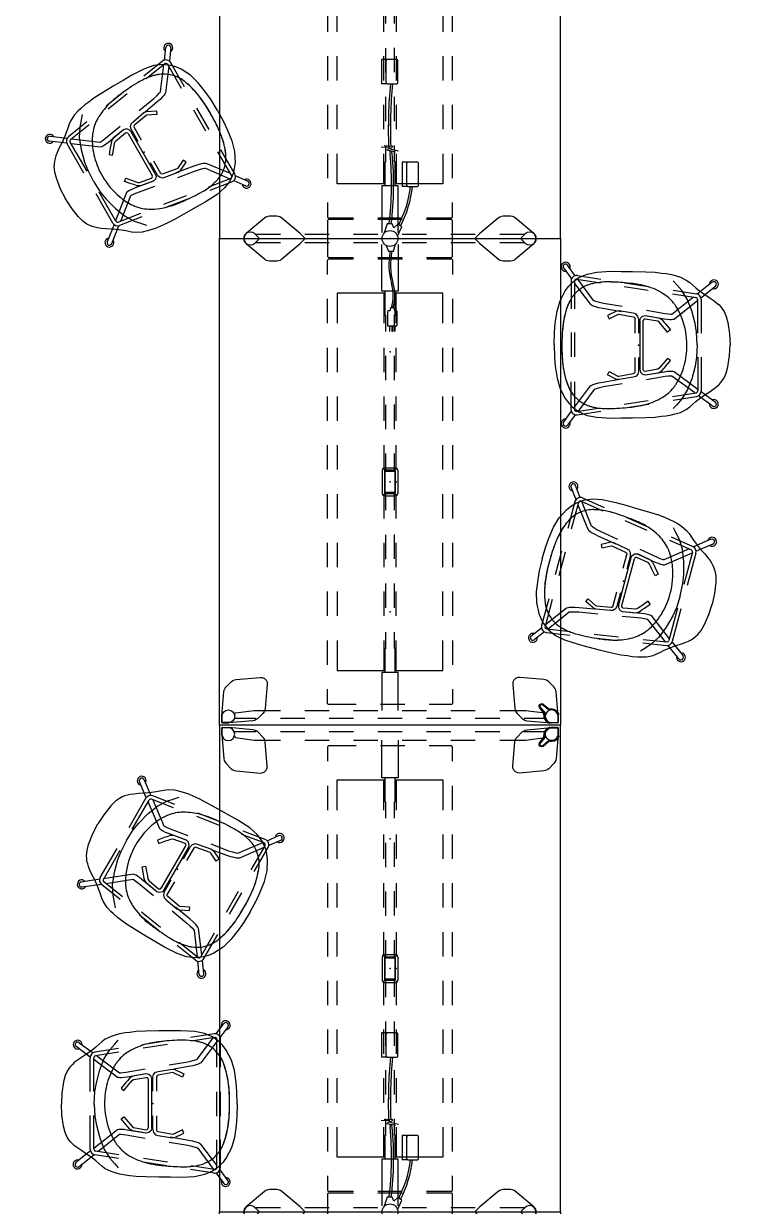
# Model space of a CAD drawing. Header units: inches. Extents: x 0 to 1034, y 3 to 471.
# Drawn here: x 484.5 to 571.9, y 208.6 to 354.1 of the extents above; entities that cross this region are included whole.
import ezdxf

# ---------------------------------------------------------------- set-up
doc = ezdxf.new("R2010")
doc.units = ezdxf.units.IN
doc.header["$MEASUREMENT"] = 0
for name, color, linetype in [('ELEC', 1, 'Continuous'), ('SEAT', 5, 'Continuous'), ('TABLE', 6, 'Continuous'), ('TABLE-ELEC', 1, 'Continuous'), ('TABLE-HIDDEN', 6, 'Continuous')]:
    doc.layers.add(name, color=color, linetype=linetype)

# ---------------------------------------------------------------- blocks, each defined once
blk = doc.blocks.new('phz460s_4242120l_0p')
at = {"layer": 'TABLE'}
for p, q in [((0, 0), (0, -42)), ((59.88, 0), (0, 0)), ((59.88, -42), (59.88, 0)), ((59.88, 0), (119.75, 0)), ((119.75, 0), (119.75, -42)), ((0, -42), (59.88, -42)), ((119.75, -42), (59.88, -42))]:
    blk.add_line(p, q, dxfattribs=at)
for p in [(0, 0), (59.88, 0), (119.75, 0), (0, -42), (59.88, -42), (119.75, -42)]:
    blk.add_point(p, dxfattribs=at)
at = {"layer": 'TABLE-ELEC'}
for p in [(13.96, -21), (29.94, -21), (45.92, -21), (73.83, -21), (89.81, -21), (105.79, -21)]:
    blk.add_point(p, dxfattribs=at)
at = {"layer": 'TABLE-HIDDEN'}
for p, q in [((0.29, -0.4), (0.3, -0.34)), ((0.29, -0.4), (0.29, -1.1)), ((0.29, -1.1), (0.29, -1.17)), ((0.55, -4.11), (0.29, -1.17)), ((0.3, -0.34), (0.34, -0.3)), ((0.32, -0.39), (0.35, -0.35)), ((0.32, -0.43), (0.32, -0.39)), ((0.32, -1.1), (0.32, -0.43)), ((0.38, -1.4), (0.32, -1.1)), ((0.34, -0.3), (0.4, -0.29)), ((0.35, -0.35), (0.39, -0.32)), ((0.55, -1.66), (0.38, -1.4)), ((0.39, -0.32), (0.43, -0.31)), ((1.1, -0.29), (0.4, -0.29)), ((0.43, -0.31), (1.1, -0.31)), ((1.17, -0.29), (1.1, -0.29)), ((1.1, -0.31), (1.4, -0.37)), ((1.17, -0.29), (4.11, -0.55)), ((1.4, -0.37), (1.66, -0.55)), ((1.66, -0.55), (1.83, -0.8)), ((1.83, -1.4), (1.66, -1.66)), ((1.83, -0.8), (1.89, -1.1)), ((1.89, -1.1), (1.83, -1.4)), ((4.11, -0.55), (4.33, -0.59)), ((4.33, -0.59), (4.54, -0.69)), ((4.54, -0.69), (4.72, -0.83)), ((4.72, -0.83), (5.35, -1.46)), ((115.03, -0.83), (114.4, -1.46)), ((115.21, -0.69), (115.03, -0.83)), ((115.42, -0.59), (115.21, -0.69)), ((115.64, -0.55), (115.42, -0.59)), ((118.58, -0.29), (115.64, -0.55)), ((117.92, -0.8), (117.86, -1.1)), ((117.86, -1.1), (117.92, -1.4)), ((118.09, -0.55), (117.92, -0.8)), ((117.92, -1.4), (118.09, -1.66)), ((118.35, -0.37), (118.09, -0.55)), ((118.65, -0.31), (118.35, -0.37)), ((118.58, -0.29), (118.65, -0.29)), ((118.65, -0.29), (119.35, -0.29)), ((119.32, -0.31), (118.65, -0.31)), ((119.2, -4.11), (119.46, -1.17)), ((119.2, -1.66), (119.37, -1.4)), ((119.36, -0.32), (119.32, -0.31)), ((119.41, -0.3), (119.35, -0.29)), ((119.4, -0.35), (119.36, -0.32)), ((119.37, -1.4), (119.43, -1.1)), ((119.43, -0.39), (119.4, -0.35)), ((119.45, -0.34), (119.41, -0.3)), ((119.43, -0.43), (119.43, -0.39)), ((119.43, -1.1), (119.43, -0.43)), ((119.46, -0.4), (119.45, -0.34)), ((119.46, -0.4), (119.46, -1.1)), ((119.46, -1.1), (119.46, -1.17)), ((0.8, -1.83), (0.55, -1.66)), ((1.1, -1.89), (0.8, -1.83)), ((0.82, -1.83), (0.82, -4.5)), ((1.4, -1.83), (1.1, -1.89)), ((1.37, -1.86), (1.33, -1.85)), ((1.38, -1.88), (1.37, -1.86)), ((1.41, -1.88), (1.38, -1.88)), ((1.66, -1.66), (1.4, -1.83)), ((1.48, -1.9), (1.41, -1.88)), ((1.51, -1.96), (1.48, -1.9)), ((1.82, -4.27), (1.51, -1.96)), ((5.35, -1.46), (5.49, -1.64)), ((5.49, -1.64), (5.58, -1.85)), ((5.58, -1.85), (5.63, -2.07)), ((5.63, -2.07), (5.89, -5)), ((114.12, -2.07), (113.86, -5)), ((114.17, -1.85), (114.12, -2.07)), ((114.26, -1.64), (114.17, -1.85)), ((114.4, -1.46), (114.26, -1.64)), ((117.93, -4.27), (118.24, -1.96)), ((118.09, -1.66), (118.35, -1.83)), ((118.24, -1.96), (118.27, -1.9)), ((118.27, -1.9), (118.34, -1.88)), ((118.34, -1.88), (118.37, -1.88)), ((118.35, -1.83), (118.65, -1.89)), ((118.37, -1.88), (118.38, -1.86)), ((118.38, -1.86), (118.42, -1.85)), ((118.65, -1.89), (118.95, -1.83)), ((118.93, -1.83), (118.93, -4.5)), ((118.95, -1.83), (119.2, -1.66)), ((0.59, -4.33), (0.55, -4.11)), ((0.69, -4.54), (0.59, -4.33)), ((1.82, -7.5), (1.82, -4.27)), ((59.25, -3.28), (57.36, -5.54)), ((59.15, -3.51), (59.09, -3.81)), ((59.09, -3.81), (59.15, -4.11)), ((59.32, -3.25), (59.15, -3.51)), ((59.15, -4.11), (59.32, -4.37)), ((59.47, -3.1), (59.25, -3.28)), ((59.57, -3.08), (59.32, -3.25)), ((59.73, -3), (59.47, -3.1)), ((59.88, -3.02), (59.57, -3.08)), ((60.02, -3), (59.73, -3)), ((60.18, -3.08), (59.88, -3.02)), ((60.28, -3.1), (60.02, -3)), ((60.43, -3.25), (60.18, -3.08)), ((60.5, -3.28), (60.28, -3.1)), ((60.6, -3.51), (60.43, -3.25)), ((60.43, -4.37), (60.6, -4.11)), ((62.39, -5.54), (60.5, -3.28)), ((60.66, -3.81), (60.6, -3.51)), ((60.6, -4.11), (60.66, -3.81)), ((117.93, -7.5), (117.93, -4.27)), ((117.93, -7.5), (117.93, -4.27)), ((119.06, -4.54), (119.16, -4.33)), ((119.16, -4.33), (119.2, -4.11)), ((0.83, -4.72), (0.69, -4.54)), ((1.46, -5.34), (0.83, -4.72)), ((1.64, -5.49), (1.46, -5.34)), ((1.85, -5.58), (1.64, -5.49)), ((2.07, -5.63), (1.85, -5.58)), ((5, -5.89), (2.07, -5.63)), ((5.54, -5.74), (5.28, -5.86)), ((5.74, -5.54), (5.54, -5.74)), ((5.86, -5.28), (5.74, -5.54)), ((5.89, -5), (5.86, -5.28)), ((57.23, -5.73), (57.15, -5.94)), ((57.36, -5.54), (57.23, -5.73)), ((59.32, -4.37), (59.79, -4.84)), ((59.44, -4.49), (59.37, -4.49)), ((59.37, -4.49), (59.37, -7.5)), ((59.79, -4.84), (59.83, -4.86)), ((59.83, -4.86), (59.88, -4.87)), ((59.88, -4.87), (59.92, -4.86)), ((59.92, -4.86), (59.96, -4.84)), ((59.96, -4.84), (60.43, -4.37)), ((60.38, -4.49), (60.31, -4.49)), ((60.38, -7.5), (60.38, -4.49)), ((62.52, -5.73), (62.39, -5.54)), ((62.6, -5.94), (62.52, -5.73)), ((113.86, -5), (113.89, -5.28)), ((113.89, -5.28), (114.01, -5.54)), ((114.01, -5.54), (114.21, -5.74)), ((114.21, -5.74), (114.47, -5.86)), ((114.75, -5.89), (117.68, -5.63)), ((117.68, -5.63), (117.9, -5.58)), ((117.9, -5.58), (118.11, -5.49)), ((118.11, -5.49), (118.29, -5.34)), ((118.29, -5.34), (118.92, -4.72)), ((118.92, -4.72), (119.06, -4.54)), ((5.28, -5.86), (5, -5.89)), ((57.15, -5.94), (57.13, -6.17)), ((57.13, -6.17), (57.13, -7.06)), ((57.13, -7.06), (57.15, -7.29)), ((62.62, -6.17), (62.6, -5.94)), ((62.6, -7.29), (62.62, -7.06)), ((62.62, -7.06), (62.62, -6.17)), ((114.47, -5.86), (114.75, -5.89)), ((0.82, -7.5), (0.82, -10.5)), ((57.15, -7.29), (57.23, -7.5)), ((57.23, -7.5), (57.36, -7.69)), ((57.36, -7.69), (59.25, -9.95)), ((60.5, -9.95), (62.39, -7.69)), ((62.39, -7.69), (62.52, -7.5)), ((62.52, -7.5), (62.6, -7.29)), ((118.93, -7.5), (118.93, -10.5)), ((59.25, -9.95), (59.3, -10)), ((59.3, -10), (59.79, -10.49)), ((59.96, -10.49), (60.45, -10)), ((60.45, -10), (60.5, -9.95)), ((1.82, -13.5), (1.82, -10.5)), ((59.37, -10.5), (59.37, -13.5)), ((59.79, -10.49), (59.84, -10.53)), ((59.84, -10.53), (59.91, -10.53)), ((59.91, -10.53), (59.96, -10.49)), ((60.38, -13.5), (60.38, -10.5)), ((117.93, -13.5), (117.93, -10.5)), ((117.93, -13.5), (117.93, -10.5)), ((0.82, -13.5), (0.82, -16.5)), ((2.65, -13.32), (2.53, -13.43)), ((2.53, -13.43), (2.53, -16.17)), ((4.44, -13.32), (2.65, -13.32)), ((6.72, -20.44), (6.72, -14.5)), ((6.72, -14.5), (10.44, -14.5)), ((10.44, -13.32), (7.44, -13.32)), ((16.44, -13.32), (13.44, -13.32)), ((13.44, -14.5), (16.44, -14.5)), ((22.44, -13.32), (19.44, -13.32)), ((19.44, -14.5), (22.44, -14.5)), ((28.44, -13.32), (25.44, -13.32)), ((25.44, -14.5), (28.44, -14.5)), ((34.44, -13.32), (31.44, -13.32)), ((31.44, -14.5), (34.44, -14.5)), ((40.44, -13.32), (37.44, -13.32)), ((37.44, -14.5), (40.44, -14.5)), ((46.44, -13.32), (43.44, -13.32)), ((43.44, -14.5), (46.44, -14.5)), ((52.44, -13.32), (49.44, -13.32)), ((49.44, -14.5), (53.15, -14.5)), ((53.15, -14.5), (53.15, -20.44)), ((57.23, -13.32), (55.44, -13.32)), ((57.34, -13.43), (57.23, -13.32)), ((57.34, -16.5), (57.34, -13.43)), ((57.67, -13.29), (57.55, -13.41)), ((57.55, -13.41), (57.55, -16.5)), ((62.08, -13.29), (57.67, -13.29)), ((62.2, -13.41), (62.08, -13.29)), ((62.2, -16.5), (62.2, -13.41)), ((62.52, -13.27), (62.41, -13.39)), ((62.41, -13.39), (62.41, -16.48)), ((62.52, -13.32), (64.31, -13.32)), ((66.6, -14.5), (66.6, -20.44)), ((70.31, -14.5), (66.6, -14.5)), ((67.31, -13.32), (70.31, -13.32)), ((73.31, -13.32), (76.31, -13.32)), ((76.31, -14.5), (73.31, -14.5)), ((79.31, -13.32), (82.31, -13.32)), ((82.31, -14.5), (79.31, -14.5)), ((85.31, -13.32), (88.31, -13.32)), ((88.31, -14.5), (85.31, -14.5)), ((91.31, -13.32), (94.31, -13.32)), ((94.31, -14.5), (91.31, -14.5)), ((97.31, -13.32), (100.31, -13.32)), ((100.31, -14.5), (97.31, -14.5)), ((103.31, -13.32), (106.31, -13.32)), ((106.31, -14.5), (103.31, -14.5)), ((109.31, -13.32), (112.31, -13.32)), ((113.03, -14.5), (109.31, -14.5)), ((113.03, -20.44), (113.03, -14.5)), ((115.31, -13.32), (117.1, -13.32)), ((117.1, -13.32), (117.22, -13.43)), ((117.22, -13.43), (117.22, -16.17)), ((118.93, -13.5), (118.93, -16.5)), ((1.82, -19.5), (1.82, -16.5)), ((59.37, -16.5), (59.37, -19.5)), ((60.38, -19.5), (60.38, -16.5)), ((117.93, -19.5), (117.93, -16.5)), ((117.93, -19.5), (117.93, -16.5)), ((0.82, -19.5), (0.82, -22.5)), ((1.82, -20), (6.48, -20)), ((2.53, -19.17), (2.53, -22.17)), ((6.48, -20), (6.48, -22)), ((9.41, -20.35), (6.48, -20.35)), ((6.72, -20.26), (10.44, -20.26)), ((9.41, -20.44), (9.41, -20.35)), ((13.44, -20.26), (16.44, -20.26)), ((19.44, -20.26), (22.44, -20.26)), ((25.44, -20.26), (28.44, -20.26)), ((31.41, -20.35), (28.46, -20.35)), ((28.46, -20.35), (28.46, -20.44)), ((31.41, -20.44), (31.41, -20.35)), ((31.44, -20.26), (34.44, -20.26)), ((37.44, -20.26), (40.44, -20.26)), ((43.44, -20.26), (46.44, -20.26)), ((49.44, -20.26), (53.15, -20.26)), ((53.27, -20.35), (50.44, -20.35)), ((50.44, -20.35), (50.44, -20.44)), ((53.39, -20.47), (53.27, -20.35)), ((59.13, -20), (53.39, -20)), ((53.39, -20), (53.39, -22)), ((57.34, -22.5), (57.34, -19.5)), ((57.55, -19.5), (57.55, -22.5)), ((60.62, -20), (66.36, -20)), ((62.2, -22.5), (62.2, -19.5)), ((62.41, -19.48), (62.41, -22.48)), ((66.36, -20), (66.36, -22)), ((69.28, -20.35), (66.36, -20.35)), ((70.31, -20.26), (66.6, -20.26)), ((69.28, -20.44), (69.28, -20.35)), ((76.31, -20.26), (73.31, -20.26)), ((82.31, -20.26), (79.31, -20.26)), ((88.31, -20.26), (85.31, -20.26)), ((91.29, -20.35), (88.34, -20.35)), ((88.34, -20.35), (88.34, -20.44)), ((91.29, -20.44), (91.29, -20.35)), ((94.31, -20.26), (91.31, -20.26)), ((100.31, -20.26), (97.31, -20.26)), ((106.31, -20.26), (103.31, -20.26)), ((113.03, -20.26), (109.31, -20.26)), ((113.15, -20.35), (110.31, -20.35)), ((110.31, -20.35), (110.31, -20.44)), ((113.27, -20.47), (113.15, -20.35)), ((117.93, -20), (113.27, -20)), ((113.27, -20), (113.27, -22)), ((117.22, -19.17), (117.22, -22.17)), ((118.93, -19.5), (118.93, -22.5)), ((6.6, -21.65), (6.48, -21.53)), ((6.6, -21.65), (9.44, -21.65)), ((6.72, -27.5), (6.72, -21.56)), ((10.44, -21.74), (6.72, -21.74)), ((11.43, -20.44), (9.41, -20.44)), ((9.44, -21.65), (9.44, -21.56)), ((9.44, -21.56), (11.45, -21.56)), ((16.44, -21.74), (13.44, -21.74)), ((17.43, -20.44), (14.43, -20.44)), ((14.45, -21.56), (17.45, -21.56)), ((22.44, -21.74), (19.44, -21.74)), ((23.43, -20.44), (20.43, -20.44)), ((20.45, -21.56), (23.45, -21.56)), ((28.44, -21.74), (25.44, -21.74)), ((28.46, -20.44), (26.43, -20.44)), ((26.45, -21.56), (28.46, -21.56)), ((28.46, -21.56), (28.46, -21.69)), ((28.46, -21.69), (31.41, -21.69)), ((33.43, -20.44), (31.41, -20.44)), ((31.41, -21.69), (31.41, -21.56)), ((31.41, -21.56), (33.44, -21.56)), ((34.44, -21.74), (31.44, -21.74)), ((39.43, -20.44), (36.43, -20.44)), ((36.44, -21.56), (39.44, -21.56)), ((40.44, -21.74), (37.44, -21.74)), ((45.43, -20.44), (42.43, -20.44)), ((42.44, -21.56), (45.44, -21.56)), ((46.44, -21.74), (43.44, -21.74)), ((50.44, -20.44), (48.43, -20.44)), ((48.44, -21.56), (50.47, -21.56)), ((53.15, -21.74), (49.44, -21.74)), ((50.47, -21.56), (50.47, -21.65)), ((50.47, -21.65), (53.39, -21.65)), ((53.15, -21.56), (53.15, -27.5)), ((66.48, -21.65), (66.36, -21.53)), ((66.48, -21.65), (69.31, -21.65)), ((66.6, -21.56), (66.6, -27.5)), ((66.6, -21.74), (70.31, -21.74)), ((71.31, -20.44), (69.28, -20.44)), ((69.31, -21.65), (69.31, -21.56)), ((69.31, -21.56), (71.32, -21.56)), ((73.31, -21.74), (76.31, -21.74)), ((77.31, -20.44), (74.31, -20.44)), ((74.32, -21.56), (77.32, -21.56)), ((79.31, -21.74), (82.31, -21.74)), ((83.31, -20.44), (80.31, -20.44)), ((80.32, -21.56), (83.32, -21.56)), ((85.31, -21.74), (88.31, -21.74)), ((88.34, -20.44), (86.31, -20.44)), ((86.32, -21.56), (88.33, -21.56)), ((88.33, -21.56), (88.33, -21.69)), ((88.33, -21.69), (91.29, -21.69)), ((93.3, -20.44), (91.29, -20.44)), ((91.29, -21.69), (91.29, -21.56)), ((91.29, -21.56), (93.31, -21.56)), ((91.31, -21.74), (94.31, -21.74)), ((99.3, -20.44), (96.3, -20.44)), ((96.31, -21.56), (99.31, -21.56)), ((97.31, -21.74), (100.31, -21.74)), ((105.3, -20.44), (102.3, -20.44)), ((102.31, -21.56), (105.31, -21.56)), ((103.31, -21.74), (106.31, -21.74)), ((110.31, -20.44), (108.3, -20.44)), ((108.31, -21.56), (110.34, -21.56)), ((109.31, -21.74), (113.03, -21.74)), ((110.34, -21.56), (110.34, -21.65)), ((110.34, -21.65), (113.27, -21.65)), ((113.03, -27.5), (113.03, -21.56)), ((6.48, -22), (1.82, -22)), ((1.82, -25.5), (1.82, -22.5)), ((53.39, -22), (59.13, -22)), ((59.37, -22.5), (59.37, -25.5)), ((60.38, -25.5), (60.38, -22.5)), ((66.36, -22), (60.62, -22)), ((113.27, -22), (117.93, -22)), ((117.93, -25.5), (117.93, -22.5)), ((117.93, -25.5), (117.93, -22.5)), ((0.82, -25.5), (0.82, -28.5)), ((2.53, -25.17), (2.53, -27.9)), ((57.34, -28.57), (57.34, -25.5)), ((57.55, -25.5), (57.55, -28.59)), ((62.2, -28.59), (62.2, -25.5)), ((62.41, -25.48), (62.41, -28.57)), ((117.22, -25.17), (117.22, -27.9)), ((118.93, -25.5), (118.93, -28.5)), ((10.44, -27.5), (6.72, -27.5)), ((16.44, -27.5), (13.44, -27.5)), ((22.44, -27.5), (19.44, -27.5)), ((28.44, -27.5), (25.44, -27.5)), ((34.44, -27.5), (31.44, -27.5)), ((40.44, -27.5), (37.44, -27.5)), ((46.44, -27.5), (43.44, -27.5)), ((53.15, -27.5), (49.44, -27.5)), ((66.6, -27.5), (70.31, -27.5)), ((73.31, -27.5), (76.31, -27.5)), ((79.31, -27.5), (82.31, -27.5)), ((85.31, -27.5), (88.31, -27.5)), ((91.31, -27.5), (94.31, -27.5)), ((97.31, -27.5), (100.31, -27.5)), ((103.31, -27.5), (106.31, -27.5)), ((109.31, -27.5), (113.03, -27.5)), ((1.82, -31.5), (1.82, -28.5)), ((2.53, -27.9), (2.53, -28.57)), ((2.53, -28.57), (2.65, -28.68)), ((2.65, -28.68), (4.44, -28.68)), ((7.44, -28.68), (10.44, -28.68)), ((13.44, -28.68), (16.44, -28.68)), ((19.44, -28.68), (22.44, -28.68)), ((25.44, -28.68), (28.44, -28.68)), ((31.44, -28.68), (34.44, -28.68)), ((37.44, -28.68), (40.44, -28.68)), ((43.44, -28.68), (46.44, -28.68)), ((49.44, -28.68), (52.44, -28.68)), ((55.44, -28.68), (57.23, -28.68)), ((57.23, -28.68), (57.34, -28.57)), ((57.55, -28.59), (57.67, -28.71)), ((57.67, -28.71), (62.08, -28.71)), ((59.37, -28.5), (59.37, -31.5)), ((60.38, -31.5), (60.38, -28.5)), ((62.08, -28.71), (62.2, -28.59)), ((62.41, -28.57), (62.52, -28.68)), ((64.31, -28.68), (62.52, -28.68)), ((70.31, -28.68), (67.31, -28.68)), ((76.31, -28.68), (73.31, -28.68)), ((82.31, -28.68), (79.31, -28.68)), ((88.31, -28.68), (85.31, -28.68)), ((94.31, -28.68), (91.31, -28.68)), ((100.31, -28.68), (97.31, -28.68)), ((106.31, -28.68), (103.31, -28.68)), ((112.31, -28.68), (109.31, -28.68)), ((117.1, -28.68), (115.31, -28.68)), ((117.22, -28.57), (117.1, -28.68)), ((117.22, -27.9), (117.22, -28.57)), ((117.93, -31.5), (117.93, -28.5)), ((117.93, -31.5), (117.93, -28.5)), ((0.82, -31.5), (0.82, -34.5)), ((59.3, -32), (59.25, -32.05)), ((59.79, -31.51), (59.3, -32)), ((59.84, -31.47), (59.79, -31.51)), ((59.91, -31.47), (59.84, -31.47)), ((59.96, -31.51), (59.91, -31.47)), ((60.45, -32), (59.96, -31.51)), ((60.5, -32.05), (60.45, -32)), ((118.93, -31.5), (118.93, -34.5)), ((59.25, -32.05), (57.36, -34.31)), ((62.39, -34.31), (60.5, -32.05)), ((1.82, -37.73), (1.82, -34.5)), ((57.15, -34.71), (57.13, -34.94)), ((57.23, -34.5), (57.15, -34.71)), ((57.36, -34.31), (57.23, -34.5)), ((59.37, -34.5), (59.37, -37.51)), ((60.38, -37.51), (60.38, -34.5)), ((62.52, -34.5), (62.39, -34.31)), ((62.6, -34.71), (62.52, -34.5)), ((62.62, -34.94), (62.6, -34.71)), ((117.93, -37.73), (117.93, -34.5)), ((117.93, -37.73), (117.93, -34.5)), ((2.07, -36.37), (1.85, -36.42)), ((5, -36.11), (2.07, -36.37)), ((5.28, -36.14), (5, -36.11)), ((5.54, -36.26), (5.28, -36.14)), ((5.74, -36.46), (5.54, -36.26)), ((57.13, -34.94), (57.13, -35.83)), ((57.13, -35.83), (57.15, -36.06)), ((57.15, -36.06), (57.23, -36.27)), ((57.23, -36.27), (57.36, -36.46)), ((62.39, -36.46), (62.52, -36.27)), ((62.52, -36.27), (62.6, -36.06)), ((62.6, -36.06), (62.62, -35.83)), ((62.62, -35.83), (62.62, -34.94)), ((114.01, -36.46), (114.21, -36.26)), ((114.21, -36.26), (114.47, -36.14)), ((114.47, -36.14), (114.75, -36.11)), ((114.75, -36.11), (117.68, -36.37)), ((117.68, -36.37), (117.9, -36.42)), ((0.59, -37.67), (0.55, -37.89)), ((0.69, -37.46), (0.59, -37.67)), ((0.83, -37.28), (0.69, -37.46)), ((0.82, -37.5), (0.82, -40.17)), ((1.46, -36.66), (0.83, -37.28)), ((1.64, -36.51), (1.46, -36.66)), ((1.51, -40.04), (1.82, -37.73)), ((1.85, -36.42), (1.64, -36.51)), ((5.63, -39.93), (5.89, -37)), ((5.86, -36.72), (5.74, -36.46)), ((5.89, -37), (5.86, -36.72)), ((57.36, -36.46), (59.25, -38.72)), ((59.32, -37.63), (59.15, -37.89)), ((59.79, -37.16), (59.32, -37.63)), ((59.37, -37.51), (59.44, -37.51)), ((59.83, -37.14), (59.79, -37.16)), ((59.87, -37.13), (59.83, -37.14)), ((59.92, -37.14), (59.87, -37.13)), ((59.96, -37.16), (59.92, -37.14)), ((60.43, -37.63), (59.96, -37.16)), ((60.31, -37.51), (60.38, -37.51)), ((60.6, -37.89), (60.43, -37.63)), ((60.5, -38.72), (62.39, -36.46)), ((113.86, -37), (113.89, -36.72)), ((114.12, -39.93), (113.86, -37)), ((113.89, -36.72), (114.01, -36.46)), ((117.9, -36.42), (118.11, -36.51)), ((118.24, -40.04), (117.93, -37.73)), ((118.11, -36.51), (118.29, -36.66)), ((118.29, -36.66), (118.92, -37.28)), ((118.92, -37.28), (119.06, -37.46)), ((118.93, -37.5), (118.93, -40.17)), ((119.06, -37.46), (119.16, -37.67)), ((119.16, -37.67), (119.2, -37.89)), ((0.55, -37.89), (0.29, -40.83)), ((59.15, -37.89), (59.09, -38.19)), ((59.09, -38.19), (59.15, -38.49)), ((59.15, -38.49), (59.32, -38.75)), ((59.25, -38.72), (59.47, -38.9)), ((59.32, -38.75), (59.57, -38.92)), ((59.47, -38.9), (59.73, -39)), ((59.57, -38.92), (59.87, -38.98)), ((59.73, -39), (60.02, -39)), ((59.87, -38.98), (60.18, -38.92)), ((60.02, -39), (60.28, -38.9)), ((60.18, -38.92), (60.43, -38.75)), ((60.28, -38.9), (60.5, -38.72)), ((60.43, -38.75), (60.6, -38.49)), ((60.66, -38.19), (60.6, -37.89)), ((60.6, -38.49), (60.66, -38.19)), ((119.2, -37.89), (119.46, -40.83)), ((0.38, -40.6), (0.32, -40.9)), ((0.55, -40.34), (0.38, -40.6)), ((0.8, -40.17), (0.55, -40.34)), ((1.1, -40.11), (0.8, -40.17)), ((1.4, -40.17), (1.1, -40.11)), ((1.32, -40.15), (1.37, -40.14)), ((1.37, -40.14), (1.38, -40.12)), ((1.38, -40.12), (1.41, -40.12)), ((1.66, -40.34), (1.4, -40.17)), ((1.41, -40.12), (1.48, -40.1)), ((1.48, -40.1), (1.51, -40.04)), ((1.83, -40.6), (1.66, -40.34)), ((1.89, -40.9), (1.83, -40.6)), ((4.72, -41.17), (5.35, -40.54)), ((5.35, -40.54), (5.49, -40.36)), ((5.49, -40.36), (5.58, -40.16)), ((5.58, -40.16), (5.63, -39.93)), ((114.17, -40.16), (114.12, -39.93)), ((114.26, -40.36), (114.17, -40.16)), ((114.4, -40.54), (114.26, -40.36)), ((115.03, -41.17), (114.4, -40.54)), ((117.86, -40.9), (117.92, -40.6)), ((117.92, -40.6), (118.09, -40.34)), ((118.09, -40.34), (118.35, -40.17)), ((118.27, -40.1), (118.24, -40.04)), ((118.34, -40.12), (118.27, -40.1)), ((118.37, -40.12), (118.34, -40.12)), ((118.35, -40.17), (118.65, -40.11)), ((118.38, -40.14), (118.37, -40.12)), ((118.43, -40.15), (118.38, -40.14)), ((118.65, -40.11), (118.95, -40.17)), ((118.95, -40.17), (119.2, -40.34)), ((119.2, -40.34), (119.37, -40.6)), ((119.37, -40.6), (119.43, -40.9)), ((0.29, -40.9), (0.29, -40.83)), ((0.29, -41.6), (0.29, -40.9)), ((0.29, -41.6), (0.3, -41.66)), ((0.3, -41.66), (0.34, -41.7)), ((0.32, -40.9), (0.32, -41.57)), ((0.32, -41.57), (0.32, -41.61)), ((0.32, -41.61), (0.35, -41.65)), ((0.34, -41.7), (0.4, -41.71)), ((0.35, -41.65), (0.39, -41.68)), ((0.39, -41.68), (0.43, -41.69)), ((1.1, -41.71), (0.4, -41.71)), ((0.43, -41.69), (1.1, -41.69)), ((1.1, -41.69), (1.4, -41.63)), ((1.17, -41.71), (1.1, -41.71)), ((1.17, -41.71), (4.11, -41.45)), ((1.4, -41.63), (1.66, -41.45)), ((1.66, -41.45), (1.83, -41.2)), ((1.83, -41.2), (1.89, -40.9)), ((4.11, -41.45), (4.33, -41.41)), ((4.33, -41.41), (4.54, -41.31)), ((4.54, -41.31), (4.72, -41.17)), ((115.21, -41.31), (115.03, -41.17)), ((115.42, -41.41), (115.21, -41.31)), ((115.64, -41.45), (115.42, -41.41)), ((118.58, -41.71), (115.64, -41.45)), ((117.92, -41.2), (117.86, -40.9)), ((118.09, -41.45), (117.92, -41.2)), ((118.35, -41.63), (118.09, -41.45)), ((118.65, -41.69), (118.35, -41.63)), ((118.58, -41.71), (118.65, -41.71)), ((119.32, -41.69), (118.65, -41.69)), ((118.65, -41.71), (119.35, -41.71)), ((119.36, -41.68), (119.32, -41.69)), ((119.41, -41.7), (119.35, -41.71)), ((119.4, -41.65), (119.36, -41.68)), ((119.43, -41.61), (119.4, -41.65)), ((119.45, -41.66), (119.41, -41.7)), ((119.43, -40.9), (119.43, -41.57)), ((119.43, -41.57), (119.43, -41.61)), ((119.46, -41.6), (119.45, -41.66)), ((119.46, -40.9), (119.46, -40.83)), ((119.46, -41.6), (119.46, -40.9))]:
    blk.add_line(p, q, dxfattribs=at)
blk = doc.blocks.new('phz480_28_1p')
at = {"layer": 'TABLE'}
for p, q in [((0.23, -1.35), (0.24, -1.29)), ((0.23, -1.36), (0.23, -1.35)), ((0.35, -1.61), (0.23, -1.36)), ((0.24, -1.29), (0.25, -1.29)), ((0.25, -1.29), (0.32, -1.26)), ((0.32, -1.26), (0.38, -1.44)), ((0.38, -1.44), (0.48, -1.61)), ((1.26, -0.32), (1.29, -0.24)), ((1.44, -0.37), (1.26, -0.32)), ((1.29, -0.24), (1.35, -0.22)), ((1.35, -0.22), (1.36, -0.22)), ((1.36, -0.22), (1.61, -0.34)), ((1.65, -0.5), (1.44, -0.37)), ((1.61, -0.34), (1.8, -0.5)), ((1.81, -0.69), (1.65, -0.5)), ((1.8, -0.5), (1.95, -0.76)), ((1.86, -0.85), (1.81, -0.69)), ((1.9, -1.04), (1.86, -0.85)), ((1.92, -1.3), (1.9, -1.04)), ((1.92, -1.42), (1.92, -1.3)), ((1.94, -1.51), (1.92, -1.42)), ((1.95, -0.76), (2.01, -1.03)), ((2.01, -1.03), (2.05, -1.48)), ((0.53, -1.81), (0.35, -1.61)), ((0.48, -1.61), (0.68, -1.79)), ((0.77, -1.95), (0.53, -1.81)), ((0.68, -1.79), (0.86, -1.86)), ((1.04, -2.01), (0.77, -1.95)), ((0.86, -1.86), (1.04, -1.9)), ((1.04, -1.9), (1.31, -1.92)), ((1.49, -2.05), (1.04, -2.01)), ((1.31, -1.92), (1.43, -1.92)), ((1.43, -1.92), (1.52, -1.94)), ((2.16, -2.6), (1.49, -2.05)), ((1.52, -1.94), (2.22, -2.52)), ((2.52, -2.21), (1.94, -1.51)), ((2.05, -1.48), (2.61, -2.16)), ((2.17, -2.61), (2.16, -2.6)), ((2.32, -2.65), (2.17, -2.61)), ((2.22, -2.52), (2.34, -2.55)), ((2.45, -2.63), (2.32, -2.65)), ((2.34, -2.55), (2.4, -2.53)), ((2.4, -2.53), (2.49, -2.49)), ((2.56, -2.56), (2.45, -2.63)), ((2.49, -2.49), (2.53, -2.4)), ((2.55, -2.34), (2.52, -2.21)), ((2.53, -2.4), (2.55, -2.34)), ((2.63, -2.45), (2.56, -2.56)), ((2.61, -2.16), (2.65, -2.32)), ((2.65, -2.32), (2.63, -2.45))]:
    blk.add_line(p, q, dxfattribs=at)
blk.add_point((0, 0), dxfattribs=at)
blk.add_point((0, 0), dxfattribs=at)
blk = doc.blocks.new('gy1412_1_0p')
at = {"layer": 'ELEC'}
for p, q in [((-1.72, -0.66), (-1.72, 0.66)), ((-1.42, 0.96), (1.42, 0.96)), ((-1.42, 0.6), (-1.42, -0.6)), ((1.36, 0.66), (-1.36, 0.66)), ((1.27, 0.65), (-1.29, 0.65)), ((-1.29, 0.65), (-1.29, -0.65)), ((1.27, -0.65), (1.27, 0.65)), ((1.42, -0.6), (1.42, 0.6)), ((1.72, -0.66), (1.72, 0.66)), ((-1.42, -0.96), (1.42, -0.96)), ((-1.36, -0.66), (1.36, -0.66)), ((-1.29, -0.65), (1.27, -0.65))]:
    blk.add_line(p, q, dxfattribs=at)
for centre, radius, start, end in [((-1.42, 0.66), 0.3, 90, 180), ((-1.36, 0.6), 0.06, 90, 180), ((1.36, 0.6), 0.06, 0, 90), ((1.42, 0.66), 0.3, 0, 90), ((-1.42, -0.66), 0.3, 180, 270), ((-1.36, -0.6), 0.06, 180, 270), ((1.36, -0.6), 0.06, 270, 0), ((1.42, -0.66), 0.3, 270, 0)]:
    blk.add_arc(centre, radius, start, end, dxfattribs=at)
for p in [(0, 0.76), (0, 0)]:
    blk.add_point(p, dxfattribs=at)
blk = doc.blocks.new('GY1415_2K36G10_0P')
at = {"layer": 'ELEC'}
for p, q in [((-10.75, 0.08), (-11.39, 0.08)), ((-11.39, 0.08), (-11.39, 0.02)), ((-11.39, 0.02), (-10.75, 0.02)), ((-10.62, 0.32), (-10.75, 0.3)), ((-10.75, 0.3), (-10.75, -0.84)), ((-9.08, 0.32), (-10.62, 0.32)), ((-8.92, 0.28), (-9.08, 0.32)), ((-8.92, 0.01), (-8.92, 0.28)), ((-8.54, -0.07), (-8.92, 0.01)), ((-0.85, 0.49), (-1.56, 0.17)), ((-1.56, 0.17), (-1.56, -0.45)), ((1.79, 0.33), (0.69, 0.7)), ((1.79, -0.28), (1.79, 0.33)), ((10.63, -0.69), (10.85, 0.39)), ((10.76, -1.06), (10.98, 0.01)), ((10.85, 0.39), (11.18, 0.03)), ((10.98, 0.01), (11.31, -0.35)), ((11.18, 0.03), (11.25, 1.09)), ((11.31, -0.35), (11.38, 0.71)), ((22.01, 1.04), (19.04, 1.04)), ((19.04, 0.34), (19.04, 1.04)), ((19.04, 0.34), (19.04, -0.84)), ((19.17, 0.46), (21.88, 0.46)), ((22.01, 0.34), (22.01, 1.04)), ((22.01, -0.84), (22.01, 0.34)), ((-10.75, -0.21), (-11.39, -0.21)), ((-11.39, -0.21), (-11.39, -0.34)), ((-11.39, -0.34), (-10.75, -0.34)), ((-11.39, -0.6), (-11.39, -0.54)), ((-11.39, -0.54), (-10.75, -0.54)), ((-10.75, -0.6), (-11.39, -0.6)), ((-10.62, -0.85), (-10.75, -0.84)), ((-9.08, -0.85), (-10.62, -0.85)), ((-8.92, -0.82), (-9.08, -0.85)), ((-8.54, -0.47), (-8.92, -0.54)), ((-8.92, -0.54), (-8.92, -0.82)), ((-8.54, -0.47), (-8.54, -0.07)), ((-1.56, -0.45), (-0.71, -0.67)), ((0.27, -0.94), (1.43, -1.45)), ((1.32, -0.49), (1.79, -0.28)), ((1.77, -0.95), (1.32, -0.49)), ((1.43, -1.45), (1.77, -0.95)), ((19.16, -0.96), (21.88, -0.96)), ((9.38, -1.49), (6.41, -1.49)), ((6.41, -2.2), (6.41, -1.49)), ((6.41, -2.2), (6.41, -3.37)), ((6.53, -2.07), (9.25, -2.07)), ((9.38, -2.2), (9.38, -1.49)), ((9.38, -3.37), (9.38, -2.2)), ((6.53, -3.49), (9.25, -3.49))]:
    blk.add_line(p, q, dxfattribs=at)
blk.add_circle((0, 0), 0.977, dxfattribs=at)
for centre, radius, start, end in [((-3.24, -8.39), 8.53, 78.6243, 105.4533), ((6.73, 40.05), 40.24, 262.9493, 275.2827), ((12.06, -5.58), 5.79, 102.7286, 106.2969), ((13.43, -61.26), 61.47, 84.7623, 91.9441), ((19.17, 0.34), 0.125, 90, 179.7985), ((21.88, 0.34), 0.125, 0, 90), ((-7.03, 4.66), 5.06, 252.5475, 287.4525), ((-7.03, 4.46), 5.06, 252.5475, 287.4525), ((-3.24, -8.59), 8.53, 78.6243, 105.4533), ((8.09, 11.46), 14.34, 242.7904, 263.2615), ((8.03, 11.12), 13.74, 242.5119, 263.225), ((6.73, 39.79), 40.24, 262.9493, 275.2827), ((7.34, 11.08), 11.77, 285.2561, 286.7538), ((13.47, -60.62), 60.57, 84.725, 92.03), ((19.16, -0.84), 0.125, 179.7985, 270), ((21.88, -0.84), 0.125, 270, 0), ((6.53, -2.2), 0.125, 90, 179.7985), ((9.25, -2.2), 0.125, 0, 90), ((6.53, -3.37), 0.125, 179.7985, 270), ((9.25, -3.37), 0.125, 270, 0)]:
    blk.add_arc(centre, radius, start, end, dxfattribs=at)
blk.add_point((0, 0), dxfattribs=at)
blk = doc.blocks.new('ldfhbx_p_0p')
at = {"layer": 'SEAT'}
for p, q in [((-2.83, 8.75), (-3.41, 8.69)), ((-2.04, 8.85), (-2.83, 8.75)), ((-0.9, 8.9), (-2.04, 8.85)), ((0.73, 8.94), (-0.9, 8.9)), ((2.15, 8.95), (0.73, 8.94)), ((3.4, 8.96), (2.15, 8.95)), ((5.15, 8.87), (3.4, 8.96)), ((6.34, 8.63), (5.15, 8.87)), ((7.8, 8.56), (8.74, 9.83)), ((9.26, 9.49), (8.28, 8.17)), ((-9.06, 7.48), (-7.36, 6.23)), ((-6.29, 7.59), (-6.67, 7.26)), ((-5.87, 7.9), (-6.29, 7.59)), ((-5.15, 8.26), (-5.87, 7.9)), ((-5.31, 6.61), (-4.69, 7.32)), ((-4.52, 8.46), (-5.15, 8.26)), ((-4.69, 7.32), (-4.26, 7.79)), ((-4.07, 8.56), (-4.52, 8.46)), ((-3.41, 8.69), (-4.07, 8.56)), ((1.71, 7.7), (-1.26, 7.24)), ((1.71, 7.7), (-1.26, 7.24)), ((1.07, 7.63), (1.07, 7.63)), ((7.54, 8.57), (4.65, 8.13)), ((7.54, 8.57), (4.65, 8.13)), ((7.61, 8.14), (4.72, 7.69)), ((7.61, 8.14), (4.72, 7.69)), ((5.46, 5.45), (7.45, 8.12)), ((7.89, 7.64), (5.91, 5.01)), ((6.13, 7.46), (6.13, 7.46)), ((7.34, 8.21), (6.34, 8.63)), ((6.36, 7.38), (6.36, 7.38)), ((6.36, 7.38), (6.36, 7.38)), ((8.17, 7.6), (7.34, 8.21)), ((7.89, 4.49), (7.89, 7.9)), ((8.6, 7.15), (8.17, 7.6)), ((8.33, 4.49), (8.33, 7.9)), ((8.33, 4.49), (8.33, 7.9)), ((-7.72, 5.71), (-9.46, 7.01)), ((-8.16, 6.09), (-8.8, 5.68)), ((-7.49, 6.57), (-8.16, 6.09)), ((-7.04, 6.94), (-7.49, 6.57)), ((-4.25, 6.75), (-7.15, 6.3)), ((-4.19, 6.31), (-7.08, 5.86)), ((-6.67, 7.26), (-7.04, 6.94)), ((-6.91, 5.88), (-4.11, 3.79)), ((-6, 5.54), (-5.31, 6.61)), ((1.78, 7.26), (-1.19, 6.8)), ((1.78, 7.26), (-1.19, 6.8)), ((9.04, 6.56), (8.6, 7.15)), ((9.66, 5.35), (9.04, 6.56)), ((-10.14, 4.57), (-10.33, 4.32)), ((-9.9, 4.82), (-10.14, 4.57)), ((-9.65, 5.07), (-9.9, 4.82)), ((-9.29, 5.33), (-9.65, 5.07)), ((-8.8, 5.68), (-9.29, 5.33)), ((-7.72, 1.49), (-7.72, 5.63)), ((-7.28, 1.49), (-7.28, 5.63)), ((-4.37, 3.22), (-7.28, 5.4)), ((-6.55, 4.13), (-6, 5.54)), ((-4.5, 4.97), (-4.5, 4.97)), ((-4.44, 5.05), (-4.44, 5.05)), ((-4.43, 5.07), (-4.43, 5.07)), ((-4.32, 5.21), (-4.32, 5.21)), ((2, 4.76), (4.31, 5.14)), ((4.42, 4.54), (2.56, 4.22)), ((4.31, 5.14), (4.8, 5.25)), ((4.92, 4.63), (4.42, 4.54)), ((4.8, 5.25), (5.22, 5.36)), ((5.34, 4.75), (4.92, 4.63)), ((5.22, 5.36), (5.43, 5.43)), ((5.6, 4.84), (5.34, 4.75)), ((5.43, 5.43), (5.46, 5.45)), ((5.75, 4.91), (5.6, 4.84)), ((5.91, 5.01), (5.75, 4.91)), ((8.61, 5.17), (8.61, 5.17)), ((8.61, 5.17), (8.61, 5.17)), ((8.61, 5.17), (8.61, 5.17)), ((8.61, 5.15), (8.61, 5.15)), ((8.61, 5.15), (8.61, 5.15)), ((10.03, 4.07), (9.66, 5.35)), ((-10.8, 3.43), (-11, 2.68)), ((-10.54, 4), (-10.8, 3.43)), ((-10.33, 4.32), (-10.54, 4)), ((-6.95, 2.56), (-6.55, 4.13)), ((-4.21, 3.19), (-4.37, 3.22)), ((-4.05, 3.18), (-4.21, 3.19)), ((-4.11, 3.79), (-4.08, 3.79)), ((-4.08, 3.79), (-3.96, 3.79)), ((-3.85, 3.18), (-4.05, 3.18)), ((-3.96, 3.79), (-3.66, 3.82)), ((-3.54, 3.21), (-3.85, 3.18)), ((-3.66, 3.82), (-3.28, 3.87)), ((-3.16, 3.26), (-3.54, 3.21)), ((-3.28, 3.87), (-0.96, 4.26)), ((-0.85, 3.65), (-3.16, 3.26)), ((-2.85, 3.15), (-3.13, 2.81)), ((-2.45, 3.38), (-2.85, 3.15)), ((-2.55, 2.83), (-2.37, 2.95)), ((-0.82, 3.66), (-2.45, 3.38)), ((-2.37, 2.95), (-0.82, 3.22)), ((-0.48, 3.57), (-0.82, 3.66)), ((-0.82, 3.22), (-0.7, 3.19)), ((-0.7, 3.19), (-0.61, 3.1)), ((-0.61, 3.1), (-0.58, 2.98)), ((-0.58, 2.98), (-0.58, -2.98)), ((-0.23, 3.31), (-0.48, 3.57)), ((-0.15, 2.98), (-0.23, 3.31)), ((-0.15, -2.98), (-0.15, 2.98)), ((0, 3.25), (0.08, 3.57)), ((0, 1.5), (0, 3.25)), ((0.08, 3.57), (0.33, 3.84)), ((0.33, 3.84), (0.67, 3.93)), ((0.47, 3.37), (0.44, 3.25)), ((0.44, 3.25), (0.44, 1.5)), ((0.55, 3.46), (0.47, 3.37)), ((0.67, 3.49), (0.55, 3.46)), ((0.67, 3.93), (2.38, 4.24)), ((2.44, 3.8), (0.67, 3.49)), ((2.38, 4.24), (2.72, 4.2)), ((2.55, 3.79), (2.44, 3.8)), ((3.64, 3.25), (2.55, 3.79)), ((2.72, 4.2), (3.83, 3.64)), ((3.83, 3.64), (3.64, 3.25)), ((10.25, 2.57), (10.03, 4.07)), ((-11, 2.68), (-11.21, 1.27)), ((-7.22, -0.06), (-7.13, 1.49)), ((-7.13, 1.49), (-6.95, 2.56)), ((-3.35, 2.58), (-3.91, 1.9)), ((-3.91, 1.9), (-3.58, 1.62)), ((-3.58, 1.62), (-3, 2.3)), ((-3.13, 2.81), (-3.35, 2.58)), ((-3, 2.3), (-2.79, 2.54)), ((-2.79, 2.54), (-2.55, 2.83)), ((10.34, 1.48), (10.25, 2.57)), ((10.38, -0.06), (10.34, 1.48)), ((-11.21, 1.27), (-11.26, -0.06)), ((7.87, -1.56), (7.87, 1.44)), ((8.31, -1.56), (8.31, 1.44)), ((-11.21, -1.4), (-11.26, -0.06)), ((-11, -2.8), (-11.21, -1.4)), ((-7.22, -0.06), (-7.13, -1.61)), ((10.38, -0.06), (10.34, -1.61)), ((-10.8, -3.55), (-11, -2.8)), ((-7.71, -5.63), (-7.71, -1.49)), ((-7.71, -5.63), (-7.71, -1.49)), ((-7.27, -5.63), (-7.27, -1.49)), ((-7.13, -1.61), (-6.95, -2.68)), ((-6.95, -2.68), (-6.55, -4.24)), ((-3.91, -1.9), (-3.58, -1.62)), ((-3.35, -2.58), (-3.91, -1.9)), ((-3.58, -1.62), (-3, -2.3)), ((-3.13, -2.81), (-3.35, -2.58)), ((-2.85, -3.15), (-3.13, -2.81)), ((-3, -2.3), (-2.79, -2.54)), ((-2.79, -2.54), (-2.55, -2.83)), ((-2.55, -2.83), (-2.37, -2.95)), ((0, -3.25), (0, -1.5)), ((0.44, -1.5), (0.44, -3.25)), ((10.25, -2.69), (10.03, -4.19)), ((10.34, -1.61), (10.25, -2.69)), ((-10.54, -4.13), (-10.8, -3.55)), ((-10.33, -4.45), (-10.54, -4.13)), ((-4.37, -3.22), (-7.28, -5.55)), ((-6.77, -5.92), (-4.11, -3.79)), ((-6.55, -4.24), (-6, -5.65)), ((-4.21, -3.19), (-4.37, -3.22)), ((-4.05, -3.18), (-4.21, -3.19)), ((-4.11, -3.79), (-4.08, -3.79)), ((-4.08, -3.79), (-3.96, -3.79)), ((-3.85, -3.18), (-4.05, -3.18)), ((-3.96, -3.79), (-3.66, -3.82)), ((-3.54, -3.21), (-3.85, -3.18)), ((-3.66, -3.82), (-3.28, -3.87)), ((-3.16, -3.26), (-3.54, -3.21)), ((-3.28, -3.87), (-0.96, -4.26)), ((-0.85, -3.65), (-3.16, -3.26)), ((-2.45, -3.38), (-2.85, -3.15)), ((-0.82, -3.66), (-2.45, -3.38)), ((-2.37, -2.95), (-0.82, -3.22)), ((-0.82, -3.22), (-0.7, -3.19)), ((-0.48, -3.57), (-0.82, -3.66)), ((-0.7, -3.19), (-0.61, -3.1)), ((-0.61, -3.1), (-0.58, -2.98)), ((-0.23, -3.31), (-0.48, -3.57)), ((-0.15, -2.98), (-0.23, -3.31)), ((0, -3.25), (0.08, -3.57)), ((0.08, -3.57), (0.33, -3.84)), ((0.33, -3.84), (0.67, -3.93)), ((0.47, -3.37), (0.44, -3.25)), ((0.55, -3.46), (0.47, -3.37)), ((0.67, -3.49), (0.55, -3.46)), ((2.44, -3.8), (0.67, -3.49)), ((0.67, -3.93), (2.38, -4.24)), ((4.42, -4.54), (2.11, -4.15)), ((2.38, -4.24), (2.72, -4.2)), ((2.55, -3.79), (2.44, -3.8)), ((3.64, -3.25), (2.55, -3.79)), ((2.72, -4.2), (3.83, -3.64)), ((3.83, -3.64), (3.64, -3.25)), ((10.03, -4.19), (9.66, -5.47)), ((-10.14, -4.7), (-10.33, -4.45)), ((-9.9, -4.95), (-10.14, -4.7)), ((-9.65, -5.19), (-9.9, -4.95)), ((-9.29, -5.46), (-9.65, -5.19)), ((-8.8, -5.8), (-9.29, -5.46)), ((-8.16, -6.22), (-8.8, -5.8)), ((-6, -5.65), (-5.31, -6.73)), ((-4.59, -4.81), (-4.59, -4.81)), ((-4.5, -4.95), (-4.5, -4.95)), ((-4.43, -5.05), (-4.43, -5.05)), ((2, -4.76), (4.31, -5.14)), ((4.31, -5.14), (4.8, -5.25)), ((4.92, -4.63), (4.42, -4.54)), ((4.8, -5.25), (5.22, -5.36)), ((5.34, -4.75), (4.92, -4.63)), ((5.22, -5.36), (5.43, -5.43)), ((5.6, -4.84), (5.34, -4.75)), ((5.43, -5.43), (5.55, -5.49)), ((5.55, -5.49), (7.47, -8.11)), ((5.75, -4.91), (5.6, -4.84)), ((5.91, -5.01), (5.75, -4.91)), ((7.87, -7.6), (5.91, -5.01)), ((7.87, -7.89), (7.87, -4.48)), ((8.31, -7.89), (8.31, -4.48)), ((8.31, -7.89), (8.31, -4.48)), ((8.61, -5.13), (8.61, -5.13)), ((8.61, -5.13), (8.61, -5.13)), ((8.61, -5.15), (8.61, -5.15)), ((8.65, -5.06), (8.65, -5.06)), ((8.65, -5.06), (8.65, -5.06)), ((8.65, -5.06), (8.65, -5.06)), ((9.66, -5.47), (9.04, -6.69)), ((-7.66, -5.84), (-9.47, -7.27)), ((-9.07, -7.74), (-7.23, -6.29)), ((-7.49, -6.7), (-8.16, -6.22)), ((-7.04, -7.07), (-7.49, -6.7)), ((-4.24, -6.75), (-7.14, -6.3)), ((-4.18, -6.32), (-7.07, -5.87)), ((-6.67, -7.39), (-7.04, -7.07)), ((-5.31, -6.73), (-4.69, -7.43)), ((1.73, -7.67), (-1.24, -7.21)), ((1.79, -7.23), (-1.17, -6.78)), ((8.06, -6.08), (8.06, -6.08)), ((8.6, -7.27), (8.17, -7.73)), ((9.04, -6.69), (8.6, -7.27)), ((-6.29, -7.72), (-6.67, -7.39)), ((-5.87, -8.02), (-6.29, -7.72)), ((-5.15, -8.38), (-5.87, -8.02)), ((-4.52, -8.58), (-5.15, -8.38)), ((-4.69, -7.43), (-4.26, -7.91)), ((-4.07, -8.69), (-4.52, -8.58)), ((-3.41, -8.81), (-4.07, -8.69)), ((1.06, -7.61), (1.06, -7.61)), ((7.53, -8.57), (4.64, -8.12)), ((7.6, -8.13), (4.7, -7.68)), ((6.33, -7.37), (6.33, -7.37)), ((7.34, -8.34), (6.34, -8.75)), ((6.36, -7.36), (6.36, -7.36)), ((8.17, -7.73), (7.34, -8.34)), ((7.8, -8.55), (8.74, -9.84)), ((9.26, -9.5), (8.27, -8.15)), ((-2.83, -8.88), (-3.41, -8.81)), ((-2.04, -8.97), (-2.83, -8.88)), ((-0.9, -9.03), (-2.04, -8.97)), ((0.73, -9.06), (-0.9, -9.03)), ((2.15, -9.08), (0.73, -9.06)), ((3.4, -9.09), (2.15, -9.08)), ((5.15, -9), (3.4, -9.09)), ((6.34, -8.75), (5.15, -9))]:
    blk.add_line(p, q, dxfattribs=at)
for centre, radius, start, end in [((8.97, 9.64), 0.553, 270.313, 202.2083), ((8.99, 9.64), 0.31, 318.2753, 144.7049), ((-9.26, 7.24), 0.547, 357.3716, 288.754), ((-9.27, 7.25), 0.309, 47.3643, 231.7302), ((1.6, -1.68), 9.3, 98.7058, 112.1946), ((3.91, -16.53), 24.33, 96.7083, 98.7892), ((3.98, -17.2), 25, 90.8179, 96.6948), ((3.76, -0.68), 8.48, 79.6543, 90.886), ((3.57, -1.85), 9.67, 77.9749, 79.8383), ((4.49, 2.36), 5.36, 73.211, 78.21), ((4.89, 3.73), 3.93, 71.4724, 72.9263), ((4.84, 3.6), 4.07, 68.5111, 71.4726), ((-4.23, -19.38), 28.77, 68.4339, 68.461), ((6.08, 6.71), 0.721, 67.5223, 68.4203), ((6.57, 7.9), 0.561, 247.754, 247.9613), ((4.84, 3.59), 4.07, 37.8402, 68.1878), ((7.65, 7.9), 0.68, 0.0004, 98.837), ((7.65, 7.9), 0.24, 0.0004, 98.837), ((-7.04, 5.63), 0.68, 98.8059, 180.0004), ((-7.04, 5.63), 0.24, 98.8059, 180.0004), ((-0.29, 2), 5.15, 120.3839, 141.5015), ((1.02, -0.27), 7.77, 112.1605, 120.2415), ((4.82, 3.57), 4.11, 30.3538, 37.8712), ((4.83, 3.57), 4.1, 27.6053, 37.9369), ((2.48, 0.32), 8.39, 147.5352, 164.8572), ((2.22, 0.46), 8.09, 146.1573, 147.3595), ((-0.47, 2.21), 4.88, 144.3882, 145.6005), ((-0.58, 2.29), 4.75, 144.2072, 144.385), ((-0.7, 2.38), 4.6, 141.9541, 144.224), ((4.37, 3.3), 4.63, 23.7614, 30.4255), ((4.22, 3.25), 4.79, 23.6639, 27.6904), ((4.46, 3.34), 4.53, 23.6362, 23.8469), ((4.92, 3.55), 4.03, 23.5184, 23.7565), ((4.62, 3.4), 4.36, 22.5359, 23.6455), ((4.5, 3.36), 4.49, 22.4563, 23.5295), ((8.65, 5.08), 0.00196, 202.3239, 202.4003), ((9.23, 5.31), 0.627, 202.2851, 202.2858), ((-0.95, 1.22), 10.34, 6.6824, 21.8915), ((-1.35, 1.14), 10.74, 4.4494, 21.5106), ((3.4, 0.04), 9.35, 164.6158, 180.1535), ((-6.68, 0.52), 16.11, 2.7769, 6.7887), ((-16.36, -0.02), 25.8, 0.0701, 4.428), ((3.38, -0.02), 9.33, 179.8385, 200.2801), ((-11.65, -0.1), 21.09, 355.4593, 0.2907), ((-14.96, 0.01), 24.4, 357.1144, 0.0018), ((-13.64, 0.15), 23.09, 0.4498, 2.8513), ((-20.28, 0.03), 29.73, 359.9538, 0.5751), ((-14.46, -0.08), 23.9, 355.5301, 357.2781), ((-1.5, -1.09), 10.89, 340.8447, 355.5158), ((-4.23, -0.68), 13.65, 349.3361, 355.441), ((2.44, -0.33), 8.34, 200.5034, 212.4821), ((-0.45, -1.39), 9.81, 338.0722, 349.3323), ((-7.03, -5.63), 0.68, 180, 261.1945), ((-7.03, -5.63), 0.24, 180, 261.1945), ((2.19, -0.46), 8.06, 212.6354, 213.8455), ((-0.44, -2.17), 4.92, 214.4051, 215.7765), ((-0.66, -2.32), 4.66, 215.7857, 218.0323), ((-0.3, -2), 5.13, 218.4442, 240.3934), ((4.85, -3.57), 4.08, 321.993, 327.1297), ((4.86, -3.59), 4.05, 322.0679, 326.8464), ((4.41, -3.3), 4.58, 326.9559, 336.2519), ((4.53, -3.38), 4.44, 327.3072, 336.5158), ((4.8, -3.46), 4.16, 336.3241, 337.4875), ((4.57, -3.37), 4.41, 336.4563, 337.5538), ((4.46, -3.32), 4.53, 336.153, 336.3597), ((4.94, -3.54), 4, 336.243, 336.4779), ((0.26, -1.66), 9.04, 337.9686, 340.5925), ((-9.28, -7.49), 0.547, 72.5039, 3.8863), ((-9.28, -7.51), 0.309, 128.2702, 312.6362), ((0.55, -0.59), 6.78, 240.0368, 244.2243), ((1.54, 1.49), 9.09, 244.2727, 260.4087), ((4.84, -3.57), 4.08, 291.8293, 322.0913), ((2.45, 6.8), 14.48, 260.3497, 261.75), ((4.03, 17.51), 25.3, 261.7037, 263.2733), ((4.02, 17.64), 25.42, 263.3331, 268.537), ((3.76, 6.92), 14.7, 268.4857, 270.0818), ((3.76, 0.74), 8.53, 270.1413, 281.6345), ((4.05, -0.43), 7.31, 281.2224, 283.7291), ((4.79, -3.4), 4.26, 283.6029, 288.4504), ((4.84, -3.58), 4.07, 288.523, 291.4888), ((-4.85, 20.96), 30.46, 291.5411, 291.5588), ((5.84, -6.09), 1.37, 291.4652, 291.8261), ((6.15, -6.86), 0.544, 291.8735, 292.4157), ((6.54, -7.8), 0.48, 112.0562, 112.5072), ((7.63, -7.89), 0.68, 261.1634, 0), ((7.63, -7.89), 0.24, 261.1634, 0), ((8.97, -9.65), 0.553, 157.7922, 89.6874), ((8.99, -9.65), 0.31, 215.2955, 29.7824)]:
    blk.add_arc(centre, radius, start, end, dxfattribs=at)
blk.add_point((0, 0), dxfattribs=at)

msp = doc.modelspace()

# ---------------------------------------------------------------- block references
for name, p, rotation in [('phz460s_4242120l_0p', (550.64, 387.52), 270), ('ldfhbx_p_0p', (499.39, 338.27), 30), ('GY1415_2K36G10_0P', (529.64, 327.65), 90), ('ldfhbx_p_0p', (560.24, 314.52), 180), ('gy1412_1_0p', (529.64, 297.71), 270), ('ldfhbx_p_0p', (558.39, 285.51), 165), ('phz480_28_1p', (550.64, 267.77), 180), ('phz460s_4242120l_0p', (550.64, 267.77), 270), ('phz480_28_1p', (550.64, 267.77), 270), ('ldfhbx_p_0p', (503.47, 250.04), 329.9999999999999), ('gy1412_1_0p', (529.64, 237.83), 270), ('GY1415_2K36G10_0P', (529.64, 207.9), 90)]:
    msp.add_blockref(name, p, dxfattribs=dict(rotation=rotation))
msp.add_blockref('ldfhbx_p_0p', (500.45, 221.23))

doc.saveas('drawing.dxf')
